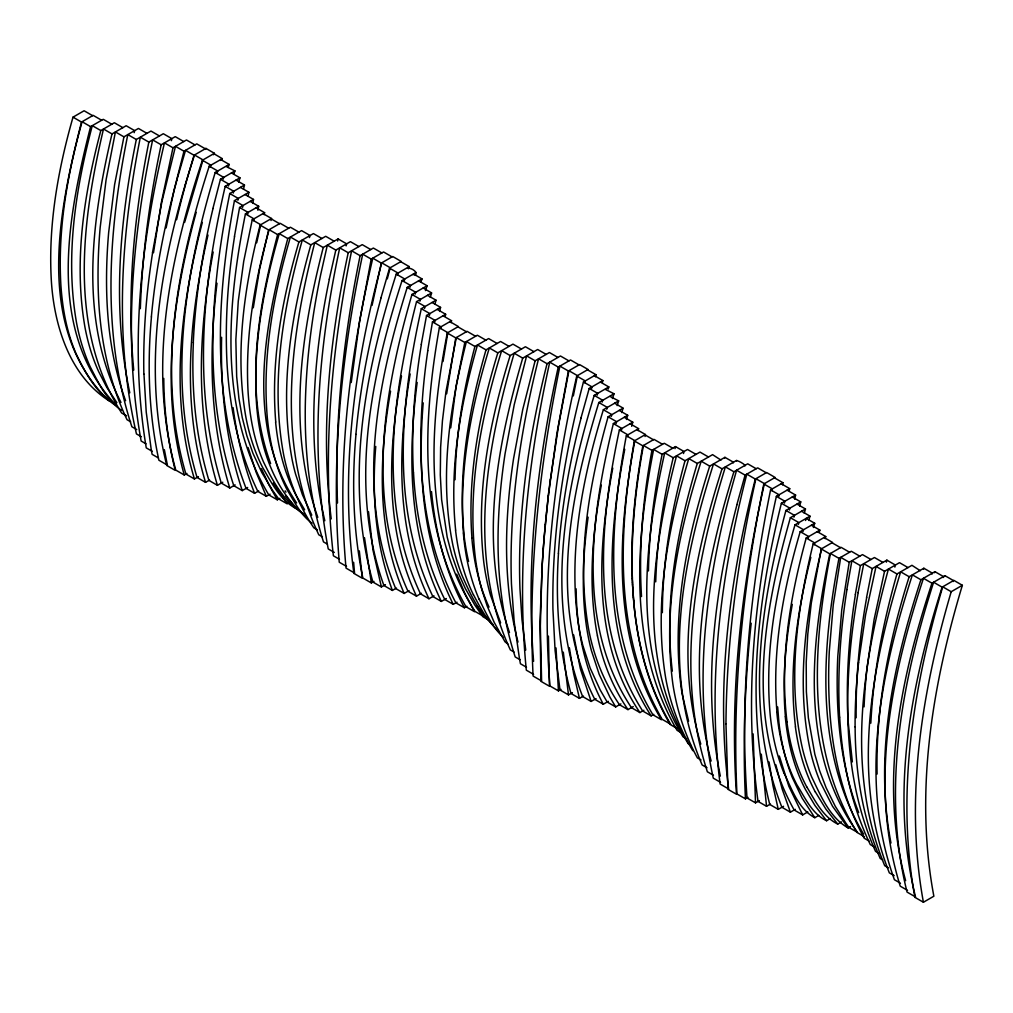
<?xml version="1.0" encoding="UTF-8"?>
<svg xmlns="http://www.w3.org/2000/svg" width="1013" height="1013" viewBox="0 0 1013 1013"><rect width="100%" height="100%" fill="white"/><g stroke="black" fill="none" stroke-linecap="round" stroke-linejoin="round"><path stroke-width="1.5" d="M548.426 636.113L549.451 686.244L540.955 681.344L539.98 622.526L542.082 568.458M662.363 612.662C662.527 561.253 671.429 510.197 685.016 460.738L699.996 452.089L708.492 457.002M455.052 479.757C455.825 434.691 463.41 389.954 474.92 346.459L488.608 338.557L497.104 343.47M221.606 337.304C220.403 389.017 225.912 441.339 242.272 490.596L247.666 487.481M648.459 570.939C649.13 531.736 654.157 492.685 662.122 454.331L675.506 446.594L684.016 451.507L683.509 453.533M655.715 581.842C657.006 539.992 663.452 498.421 673.214 457.737L687.523 449.481L696.02 454.381M140.338 308.686C142.225 253.554 149.721 198.713 161.156 144.783L175.249 136.654L183.758 141.554M193.369 342.508C191.305 388.891 195.42 435.856 208.919 480.403L217.428 485.316L222.771 482.226M541.866 572.434L540.347 626.047L541.6 680.964L533.104 676.064C527.963 572.13 539.055 467.892 559.898 366.111L568.394 371.011L579.563 364.579L588.059 369.479L576.752 376.013C553.541 477.351 541.297 582.057 549.945 685.966L558.442 690.879L561.012 689.384M870.825 723.155C873.421 672.594 883.045 622.577 896.948 573.966L911.941 565.305L920.273 570.724M541.676 572.497L543.069 552.503M541.904 568.521L543.361 548.502M558.48 553.389C555.403 600.329 558.48 647.978 570.965 693.462L579.461 698.375L583.45 696.07M542.968 552.528L543.968 540.473M375.76 446.442C371.695 494.851 375.342 544.614 392.398 590.427L396.476 588.072M543.259 548.514L544.285 536.447M543.905 540.473L545.349 524.341M151.456 316.828C147.138 364.642 148.645 413.215 158.889 460.219L167.386 465.119L164.359 449.671M355.981 434.374C351.676 482.264 353.056 530.875 362.857 578.03L371.353 582.944L373.974 581.424M544.234 536.434L548.299 495.851M450.734 427.866L456.078 386.168L464.815 342.483L477.364 335.227L485.86 340.14M545.349 524.303L546.526 512.16M546.577 512.097L548.767 491.761M751.19 623.21C744.922 681.508 742.605 740.275 745.454 798.852L748.012 797.37M351.232 382.534L359.463 322.007L371.201 259.1L383.56 251.971L392.056 256.871M858.568 662.654L865.621 614.536L876.042 566.406L884.539 571.307L899.506 562.671L908.003 567.584M867.065 667.554L874.118 619.45L884.539 571.307M216.997 283.247C208.754 351.384 209.45 421.927 229.774 488L235.143 484.898M446.644 393.816L455.761 337.886L467.082 331.352L475.578 336.265M548.4 495.75L550.287 479.453M548.894 491.647L556.846 433.944L568.394 371.011M253.288 307.8L259.505 269.547L268.61 229.989L280.183 223.303L288.68 228.216M153.495 252.718L161.346 202.587L172.97 147.784L186.481 139.984L194.977 144.897M417.166 382.42C407.669 455.622 408.404 533.737 441.351 601.418L446.34 598.544M550.439 479.314L558.568 425.384L568.913 370.72L577.423 375.62L573.32 395.931M588.11 517.187C583.057 553.301 581.183 590.186 586.476 626.389A338.709 195.547 -60 0 0 591.415 650.587L599.215 674.405L609.864 697.045L615.676 706.909L620.868 703.921M427.676 350.751L432.475 321.893L445.657 314.271L437.16 309.37M443.01 361.514L447.835 332.644L439.338 327.743C422.978 420.091 417.837 522.581 466.031 606.8L474.54 611.713L464.815 593.263L456.686 574.194M152.507 252.655L161.903 201.676L175.49 146.328L183.986 151.241L196.75 143.871L205.259 148.772M846.817 589.617L851.882 560.721L860.379 565.621L874.434 557.517L882.931 562.418M855.327 594.517L860.379 565.621M234.459 236.384L239.575 207.488L253.529 199.434L245.032 194.521M421.256 344.395L426.536 315.499L440.579 307.382L432.082 302.482M410.164 373.974C397.818 448.506 395.399 529.077 428.98 598.746L433.969 595.872M390.562 391.233C378.837 458.142 376.545 529.926 404.174 593.441L409.087 590.604M858.062 592.63L863.76 563.684L872.256 568.584L886.882 560.138L895.378 565.051L894.859 567.103M866.558 597.543L872.256 568.584M792.28 604.381C785.607 641.318 782.087 679.115 785.43 716.609M636.924 429.613L645.42 434.526L634.328 440.934C618.335 533.155 613.637 635.506 662.173 719.331L670.669 724.244C648.864 687.447 637.671 645.23 633.847 602.849M662.515 444.289L654.005 439.376L642.824 445.834C634.682 490.761 630.162 536.573 632.517 582.234M440.63 328.617L440.972 326.794L432.475 321.893M401.503 376.064C388.118 448.746 384.32 527.621 416.47 596.151L421.433 593.289M601.317 485.126C592.212 534.674 587.857 586.071 597.455 635.898M672.771 448.177L664.262 443.276L651.941 450.392C643.002 498.485 638.481 547.64 641.52 596.556M451.152 322.666L451.532 320.703L443.023 315.79M870.977 559.505L862.481 554.605L849.211 562.266L841.765 609.763L837.789 656.386A549.299 317.145 -60 0 0 838.46 718.116C840.904 750.304 846.906 782.416 858.657 812.565M166.094 227.938L174.249 189.406L183.986 151.241M240.41 187.38L248.907 192.293L234.446 200.637C216.719 295.327 211.008 396.893 246.07 488.405L254.567 493.306L258.67 490.938M242.601 207.361L242.943 205.538L234.446 200.637M252.756 203.398L253.529 199.434M247.716 214.212L248.084 212.401L239.575 207.488M612.776 468.082C597.632 548.919 591.389 641.191 639.912 712.557L643.863 710.278M257.884 210.248L258.682 206.272L250.173 201.372M626.313 435.742C609.104 527.887 602.52 631.39 652.967 714.823L661.464 719.736C611.029 636.303 617.601 532.8 634.822 440.642L626.313 435.742L638.595 428.638L630.099 423.738M171.387 140.668L171.817 138.629L163.321 133.729L148.835 142.086C133.906 216.959 126.549 293.897 133.729 370.1M372.062 305.394L381.293 263.089L392.702 256.504L401.199 261.417L389.536 268.154L381.002 297.759M434.666 322.223L435.033 320.399L426.536 315.499M859.784 556.15L851.287 551.249L838.954 558.366C821.619 649.282 814.338 751.469 863.646 834.168M624.742 449.329C607.825 537.245 600.43 637.152 651.156 715.874L653.765 714.368M645.028 436.502L645.42 434.526M774.439 477.832L782.935 482.732L770.589 489.861C750 590.997 739.617 694.791 747.024 797.953L755.521 802.853L759.383 800.625M778.706 496.611L779.086 494.775L770.589 489.861M381.863 252.946L373.354 248.046L360.109 255.694C343.546 336.936 334.353 420.015 337.506 502.992M449.899 321.64L458.395 326.553L447.265 332.973C429.563 424.802 421.851 529.293 475.046 611.421L483.543 616.322L476.781 605.407M755.305 479.06L746.809 474.147C720.965 574.865 706.935 680.318 720.104 784.037L728.613 788.95C715.431 685.219 729.461 579.778 755.305 479.06L766.613 472.527L775.11 477.44L763.815 483.961C743.023 585.767 731.943 690.005 736.945 793.951L745.454 798.852M771.931 490.723L772.311 488.874L763.815 483.961M159.446 135.957L150.95 131.057L136.312 139.503C119.407 222.505 111.974 309.32 129.778 392.803M445.251 316.259L445.657 314.271M782.517 484.784L782.935 482.732M789.292 490.672L789.709 488.633L781.213 483.733M235.978 180.111L244.488 185.024L229.761 193.521C210.311 289.3 202.891 391.474 233.775 485.683L242.272 490.596M237.878 200.257L238.258 198.434L229.761 193.521M329.263 279.221L335.822 250.084L350.409 241.664L358.906 246.564M248.058 196.307L248.907 192.293M256.669 242.803L260.721 224.721L252.224 219.821L243.702 261.417L238.27 301.178L235.852 339.76L236.662 376.532L238.941 398.527L242.284 417.711L246.893 435.881L252.997 453.431L261.81 472.489L272.801 490.723L278.765 498.978L287.261 503.879L273.345 482.91M258.682 206.272L245.425 213.92C226.861 306.331 218.441 410.62 268.8 494.914L277.309 499.814L279.879 498.333M253.541 220.644L253.934 218.833L245.425 213.92M264.165 214.667L264.596 212.679L256.099 207.766M370.733 249.553L362.236 244.639L348.219 252.731C329.491 339.861 320.209 430.082 331.213 518.884M579.031 364.883L570.522 359.97L558.239 367.073C536.915 463.41 525.709 562.721 533.585 661.337M789.709 488.633L776.376 496.345C754.292 596.1 743.783 699.742 758.041 801.41L766.537 806.31L770.424 804.069M784.467 503.094L784.872 501.245L776.376 496.345M794.661 499.168L795.585 495.066L787.076 490.153M624.274 417.28L632.77 422.193L619.374 429.93C599.81 522.062 589.439 627.693 642.66 710.961L651.156 715.874M627.465 436.654L627.87 434.843L619.374 429.93M824.063 537.523L832.559 542.424L821.252 548.957L811.286 603.077L807.792 634.138L806.209 662.426L806.373 691.702L808.361 717.837L814.845 754.292L819.58 770.602L826.089 787.696L835.256 806.272L845.982 823.328L848.945 827.444L857.454 832.357C799.472 752.127 810.476 645.23 829.761 553.858L841.081 547.324L849.578 552.237M146.961 133.361L138.452 128.448L123.915 136.844L114.583 184.733L108.682 232.306A538.46 310.877 -60 0 0 106.783 295.644C107.948 331.289 113.329 367.061 125.587 400.667M584.83 382.775L585.248 380.913L576.752 376.013M207.994 235.041C189.52 315.739 181.048 401.958 205.538 482.353L209.564 480.035M638.139 430.652L638.595 428.638M134.185 132.665L134.653 130.639L126.156 125.739L111.987 133.919C91.461 221.189 78.381 319.488 120.978 402.44M427.524 295.302L436.021 300.203L421.319 308.686C400.426 402.731 390.208 506.804 432.855 596.518L441.351 601.418M429.398 315.423L429.829 313.599L421.319 308.686M595.505 376.798L595.999 374.721L587.489 369.808M439.617 311.447L440.579 307.382M231.433 172.919L239.942 177.832L225.203 186.341C202.727 283.02 192.077 386.662 221.277 483.087L229.774 488M233.269 193.078L233.699 191.254L225.203 186.341M212.895 208.551L220.441 179.276L234.94 170.906L226.266 166.525M243.487 189.127L244.488 185.024M271.015 220.53L271.509 218.504L263.013 213.591M675.013 448.632L675.506 446.594M337.62 240.993L338.127 238.929L346.623 243.842L346.117 245.893M568.939 360.894L560.442 355.981L547.058 363.705C533.243 418.318 523.721 474.122 520.581 530.419A662.793 382.673 -60 0 0 519.973 589.009L521.986 619.627L525.722 650.055M795.585 495.066L781.39 503.258C757.142 601.102 744.821 705.491 769.753 804.449L778.263 809.362L783.556 806.31M789.431 510.008L789.887 508.171L781.39 503.258M184.607 222.429L203.005 159.889L194.496 154.989C162.207 254.136 141.073 362.35 166.752 465.486L175.262 470.387C167.639 440.364 163.979 409.366 163.777 378.406M817.238 531.635L825.747 536.548L813.186 543.791C796.725 610.662 786.962 681.686 802.714 749.645A342.964 198.016 -60 0 0 811.692 776.984C820.707 795.585 829.533 817.314 848.109 827.925L850.578 826.507M886.362 562.202L886.882 560.138M799.688 506.057L800.751 501.891L792.255 496.99M810.818 557.34C796.952 612.46 788.532 670.011 795.509 726.79M619.222 410.392L627.718 415.292L613.371 423.573C590.984 515.807 575.802 623.856 631.416 707.644L639.912 712.557M621.4 430.297L621.868 428.486L613.371 423.573M271.509 218.504L260.1 225.089C244.12 287.654 234.497 353.651 246.007 417.85A334.48 193.116 -60 0 0 262.62 467.449C271.459 482.619 280.019 500.169 296.151 508.577L285.615 495.762M387.283 278.879L390.246 267.736L381.736 262.836C354.778 363.54 339.748 469.424 353.892 573.396L362.388 578.296L359.311 550.895M581.019 417.863L589.199 388.46L602.874 380.559L594.378 375.646M736.869 504.677L745.087 475.135L757.686 467.867L766.195 472.767M202.309 222.455C180.795 305.597 169.209 395.26 194.42 478.959L198.434 476.642M595.999 374.721L583.463 381.952C566.634 445.948 555.39 511.616 553.174 577.815A671.771 387.852 -60 0 0 552.921 609.104L555.111 650.764L559.999 689.98L568.496 694.893L572.396 692.639M591.478 388.713L591.959 386.865L583.463 381.952M631.681 426.296L632.77 422.193M338.127 238.929L323.236 247.527C300.747 334.847 286.907 430.297 317.816 517.352M423.143 288.009L431.639 292.922L416.558 301.621C392.259 396.222 377.532 502.245 420.484 593.846L428.98 598.746M424.574 308.357L425.067 306.534L416.558 301.621M602.304 382.673L602.874 380.559M122.839 127.651L114.342 122.738L100.806 130.563C83.914 194.509 73.468 262.088 85.079 327.895A335.303 193.584 -60 0 0 98.704 371.695L106.796 387.371L116.9 402.705M434.881 304.356L436.021 300.203M176.857 179.959L185.531 150.355L194.027 155.255L205.918 148.392L214.414 153.305L214.06 154.331M185.366 184.86L194.027 155.255M228.444 186.012L228.951 184.176L220.441 179.276M196.167 212.35C172.982 297.214 159.788 388.878 184.277 474.996L186.949 473.464M238.751 182.049L239.942 177.832M811.375 525.215L819.872 530.116L806.209 538.004C789.836 597.569 779.529 660.109 787.012 721.876M814.199 544.728L814.705 542.917L806.209 538.004M298.911 232.129L290.414 227.216L277.638 234.598C258.112 308.408 243.487 389.79 270.623 463.574M800.751 501.891L785.936 510.451C759.978 606.243 744.213 712.329 781.897 807.26L790.393 812.173L795.281 809.349M793.926 517.174L794.445 515.351L785.936 510.451M111.772 124.219L103.275 119.319L90.588 126.638C67.985 215.604 45.382 329.744 115.14 404.124M557.922 357.437L549.426 352.524L535.117 360.78L522.759 409.442L513.591 458.484A551.642 318.487 -60 0 0 507.019 524.544C505.335 563.962 508.07 603.811 517.985 642.09M804.271 513.186L805.474 508.982L796.978 504.069M92.601 115.659L84.092 110.759L73.012 117.153C57.855 170.298 48.004 225.734 51.372 281.158C54.17 325.616 69.644 375.608 108.898 400.73C34.429 328.516 58.577 211.248 81.509 122.067L93.145 115.343L101.655 120.256M825.139 538.625L825.747 536.548M334.201 241.208L325.692 236.295L310.826 244.88C291.275 314.524 278.626 388.65 292.326 460.598A343.749 198.472 -60 0 0 295.581 474.122L302.469 494.838L311.789 515.136M509.07 346.37L500.574 341.47L485.999 349.878C468.791 409.746 457.686 472.615 464.131 535.003M614.638 403.212L623.134 408.125L608.117 416.799C588.553 485.923 575.827 559.467 588.958 630.985A341.761 197.32 -60 0 0 593.036 647.877C598.784 668.061 607.648 687.371 619.475 704.719L627.984 709.619L633.239 706.58M616.094 423.51L616.613 421.699L608.117 416.799M309.421 237.599L310.054 235.51L301.557 230.597L287.781 238.562C265.153 323.312 243.854 424.991 296.644 502.98M597.151 395.209L597.695 393.361L589.199 388.46M321.906 238.486L313.41 233.572L298.911 241.942C281.855 300.127 270.686 361.122 275.751 421.927M626.465 419.483L627.718 415.292M805.563 520.492L806.221 518.39L814.731 523.278L800.219 531.648C783.112 589.845 771.881 650.878 776.92 711.708M808.184 538.359L808.716 536.561L800.219 531.648M962.35 585.286L951.207 591.719C921.767 691.74 904.33 798.586 923.413 902.241L933.859 896.214C914.27 792.419 932.302 685.282 962.35 585.286L953.853 580.373L942.103 587.16C910.421 686.232 889.984 794.141 915.537 896.974L907.04 892.06C881.475 789.228 901.925 681.318 933.606 582.247L942.103 587.16M805.474 508.982L790.368 517.706C763.815 611.485 743.973 720.42 794.167 809.995L802.663 814.895L807.792 811.945M798.32 524.43L798.877 522.619L790.368 517.706M418.369 281.462L418.572 280.867L427.093 285.729L411.962 294.466C384.421 389.688 365.452 497.434 407.973 591.25L416.47 596.151M419.901 301.203L420.458 299.379L411.962 294.466M608.18 389.081L608.826 386.941L600.316 382.028M397.463 274.916L398.033 273.054L389.536 268.154M801.536 511.261L810.045 516.161L795.028 524.835C776.376 586.831 764.005 652.119 770.412 717.039A331.682 191.495 -60 0 0 783.872 772.868M802.967 531.546L803.524 529.736L795.028 524.835M808.716 520.454L810.02 516.25M430.259 297.366L431.576 293.137M546.172 354.398L537.675 349.498L522.708 358.133C496.851 446.125 478.643 543.386 509.488 632.517M720.914 460.067L712.582 454.647L697.273 463.473C677.153 530.381 663.857 601.114 672.315 671.087M819.226 532.218L819.872 530.116M220.34 160.459L220.669 159.51L229.166 164.423L215.212 172.476C185.759 270.332 167.221 377.393 197.041 477.452L205.538 482.353M223.139 179.225L223.708 177.389L215.212 172.476M408.543 268.774L409.227 266.596L400.717 261.696M521.454 349.042L512.945 344.129L497.826 352.866C479.542 412.57 467.31 475.287 471.944 537.954M813.401 527.507L814.731 523.303M610.016 396.438L618.677 400.882L603.368 409.721C582.45 477.845 568.356 550.135 577.98 621.476A338.709 195.547 -60 0 0 582.906 645.686L590.123 667.985L600.139 689.866L607.167 702.009L615.676 706.909M611.295 416.444L611.865 414.634L603.368 409.721M234.092 173.565L234.94 170.906M533.927 351.663L525.418 346.75L510.159 355.563C489.545 422.003 475.629 492.356 483.758 562.076A336.62 194.357 -60 0 0 490.431 594.96L500.612 622.792M608.826 386.941L594.226 395.374C564.874 491.698 544.69 599.633 582.64 696.539L591.136 701.439L596.024 698.628M602.14 402.11L602.722 400.274L594.226 395.374M932.049 574.042L932.353 573.155L923.856 568.242L909.155 576.726C889.072 640.431 875.561 707.011 877.093 774.059M621.703 412.582L623.058 408.353M756.205 468.728L747.695 463.815L733.906 471.779C705.086 564.38 685.801 665.364 711.139 761.029M612.46 398.527L614.017 393.766L605.343 389.372M614.017 393.766L598.835 402.516C569.876 497.168 547.451 606.736 594.796 699.337L603.292 704.238L608.344 701.325M606.749 409.252L607.331 407.429L598.835 402.516M409.227 266.596L396.248 274.092C364.832 372.48 344.154 480.453 372.898 582.044L381.394 586.958L385.409 584.64M404.149 280.842L404.757 278.993L396.248 274.092M413.203 274.814L413.519 273.941L421.99 278.904L407.226 287.388C377.165 383.433 355.436 492.115 395.678 588.528L404.174 593.441M415.127 294.125L415.723 292.288L407.226 287.388M733.184 462.941L733.437 462.232L724.928 457.332L709.708 466.119C686.852 537.624 671.087 613.815 681.369 689.03A344.015 198.624 -60 0 0 682.243 694.348L688.587 721.193M617.12 405.593L618.677 400.882M736.502 461.016C736.413 459.433 745.986 464.752 744.998 465.929M425.447 290.617L427.093 285.729M213.477 154.748L213.844 153.685L222.328 158.661L209.248 166.107C177.427 264.355 156.053 372.607 185.923 474.059L194.42 478.959M217.137 172.856L217.744 171.007L209.248 166.107M736.717 460.333L722.016 468.829C694.032 556.644 673.493 653.499 700.806 744.074M415.115 275.435C419.091 271.117 408.378 266.875 407.327 268.394M944.66 576.612L944.964 575.688L953.474 580.588L953.157 581.513M416.128 272.434L402.072 280.538C370.619 377.659 348.371 486.354 383.902 585.514L392.398 590.427M409.961 287.287L410.569 285.451L402.072 280.538M943.09 577.549L943.445 576.574L934.936 571.661L920.906 579.765C893.339 663.882 873.978 754.71 890.971 843.031M228.115 167.5L229.166 164.423M944.964 575.688L931.96 583.197C900.633 677.963 878.815 782.125 905.622 880.652M205.918 148.392L205.588 149.367M214.414 153.305L202.385 160.257C169.551 258.923 147.252 367.58 175.781 470.095L184.277 474.996M210.248 167.006L210.881 165.157L202.385 160.257M724.688 458.041L724.928 457.332M420.977 281.855L421.99 278.904M923.539 569.141L923.856 568.242M934.568 572.712L934.936 571.661M222.328 158.661L221.974 159.661M252.224 219.821L264.596 212.679M439.338 327.743L451.532 320.703M234.585 236.346A582.994 336.595 -60 0 0 227.064 364.072C229.66 407.872 238.637 451.76 257.846 491.419L266.343 496.332L270.078 494.179M413.494 472.362C415.824 516.149 425.105 560.037 444.758 599.455L453.254 604.368L457.015 602.203M427.803 350.713A575.055 332.011 -60 0 0 422.117 477.528C425.473 520.885 435.413 564.241 455.888 602.849L464.397 607.749L466.917 606.293M783.91 772.83C791.837 788.937 798.168 808.893 814.807 817.706L818.821 815.389M776.768 711.81A324.996 187.646 -60 0 0 796.914 784.796C805.145 797.851 811.983 813.781 826.583 820.733L830.305 818.58M806.855 787.012C815.161 800.663 822.86 816.719 837.751 824.088L841.512 821.923M951.207 591.719L942.698 586.806C913.27 686.827 895.821 793.686 914.904 897.341L923.413 902.241M381.293 263.089L372.797 258.188C349.054 359.4 336.506 464.233 346.028 568.116L354.537 573.016L353.626 562.304M371.201 259.1L362.705 254.187C341.47 355.183 330.782 459.104 339.241 562.215L346.535 566.419M558.239 367.073L549.73 362.16C527.431 462.954 516.161 567.103 526.317 670.163L533.598 674.367M745.087 475.135L736.578 470.235L728.372 499.764A624.932 360.805 -60 0 0 704.795 635.632C701.173 683.218 702.933 731.462 713.291 778.161L720.572 782.365M931.96 583.197L923.451 578.296C891.085 676.304 868.648 784.999 900.253 886.172L907.534 890.376M172.97 147.784L164.461 142.884C140.946 242.297 129.297 346.459 146.252 447.873L152.33 451.38M360.109 255.694L351.612 250.781C331.251 350.84 321.843 454.001 333.391 555.782L339.469 559.277M547.058 363.705L538.561 358.792C524.747 413.405 515.212 469.222 512.084 525.506A662.793 382.673 -60 0 0 511.464 584.096L514.186 621.754L519.378 658.07L520.429 663.743L526.507 667.25M733.906 471.779L725.409 466.866C695.083 564.38 675.013 672.113 707.365 771.767L713.443 775.274M920.906 579.765L912.409 574.852C880.892 671.91 858.442 780.694 894.416 879.727L900.481 883.235M161.156 144.783L152.659 139.883C131.981 238.511 123.105 341.254 141.136 441.01L145.999 443.821M348.219 252.731L339.722 247.83C318.589 346.332 309.282 449.303 328.237 548.932L334.315 552.44M535.117 360.78L526.621 355.88L514.262 404.542L505.094 453.583A551.642 318.487 -60 0 0 498.51 519.644C496.471 565.887 500.802 612.789 515.199 656.943L520.062 659.742M909.155 576.726L900.658 571.826C871.307 668.099 851.072 776.072 889.325 872.851L894.175 875.65M722.016 468.829L713.519 463.916C683.104 559.771 660.438 668.922 702.148 764.967L707.011 767.765M148.835 142.086L140.338 137.186C121.079 234.535 113.785 336.481 136.451 433.906L141.314 436.704M335.822 250.084L327.326 245.171L320.754 274.308A619.665 357.766 -60 0 0 305.293 406.01C304.622 451.849 309.56 498.067 323.476 541.866L327.123 543.981M896.948 573.966L888.439 569.053C862.202 664.693 845.842 771.096 884.704 865.697L888.338 867.799M522.708 358.133L514.199 353.22C486.354 448.29 466.626 556.441 510.362 649.915L514.009 652.03M709.708 466.119L701.211 461.206C678.355 532.724 662.591 608.902 672.873 684.117A344.015 198.624 -60 0 0 673.746 689.435C677.912 713.317 685.776 736.59 697.387 757.889L701.034 759.991M136.312 139.503L127.815 134.59C108.416 230.369 101.034 332.517 131.867 426.739L136.73 429.537M323.236 247.527L314.739 242.626C290.452 337.19 275.701 443.251 318.778 534.775L322.413 536.877M510.159 355.563L501.663 350.65C481.048 417.09 467.132 487.443 475.262 557.175A336.62 194.357 -60 0 0 481.935 590.06L487.177 605.951L494.116 622.197L504.968 641.761L508.083 644.23M697.273 463.473L688.777 458.572C667.618 529.394 653.461 604.824 665.782 678.596A344.572 198.941 -60 0 0 667.542 687.232C672.518 709.556 680.951 731.145 692.829 750.709M271.028 218.783L279.525 223.683M457.901 326.832L466.398 331.745M644.876 434.83L653.372 439.743M831.99 542.753L840.486 547.666M685.016 460.738L676.519 455.825C652.461 548.818 635.607 656.956 688.131 743.605L690.562 745.011M123.915 136.844L115.419 131.931L106.086 179.82L100.173 227.406A538.46 310.877 -60 0 0 98.274 290.731C99.616 334.986 107.922 379.533 127.03 419.711L130.677 421.813M310.826 244.88L302.317 239.98C282.779 309.623 270.129 383.75 283.83 455.698A343.749 198.472 -60 0 0 287.084 469.222C292.782 490.013 301.76 509.932 313.827 527.811L317.474 529.913M497.826 352.866L489.33 347.953C471.045 407.669 458.813 470.374 463.448 533.041M673.214 457.737L664.718 452.824C643.774 545.513 631.846 651.422 682.99 736.755L686.637 738.87M111.987 133.919L103.491 129.006C81.724 221.442 68.023 328.516 121.636 413L126.498 415.811M298.911 241.942L290.414 237.042C273.345 295.214 262.177 356.221 267.255 417.014A325.629 188 -60 0 0 287.274 490.089C294.454 501.701 300.76 515.212 312.067 523.215M485.999 349.878L477.49 344.977C460.295 404.833 449.177 467.702 455.635 530.09M662.122 454.331L653.626 449.417C635.48 541.917 627.819 645.699 677.089 730.348L680.736 732.45M849.211 562.266L840.714 557.353L833.256 604.85L829.292 651.486A549.299 317.145 -60 0 0 829.951 713.215C833.104 756.559 843.348 799.903 864.241 838.245L869.103 841.056M474.92 346.459L466.423 341.546C449.443 407.606 439.085 477.63 452.9 545.247A339.773 196.167 -60 0 0 462.346 576.182C470.146 593.517 478.503 612.523 493.318 624.704M100.806 130.563L92.297 125.65C75.405 189.596 64.971 257.175 76.57 322.982A335.303 193.584 -60 0 0 90.195 366.795C98.426 382.433 106.264 400.566 121.547 410.252M287.781 238.562L279.271 233.648C263.722 286.932 253.491 342.495 256.188 398.185C258.277 441.465 271.725 488.38 306.002 516.909M651.941 450.392L643.445 445.479C635.278 489.266 630.858 533.876 632.365 578.436M838.954 558.366L830.457 553.465C812.882 645.509 805.639 749.493 857.163 832.521L864.444 836.725M464.815 342.483L456.306 337.57L445.935 391.778L442.428 420.901L440.617 447.353L440.3 474.996L441.617 499.65L447.151 536.903L451.861 555.048L457.42 570.965L465.41 588.667L474.882 605.166L482.897 616.702L488.962 620.209M90.588 126.638L82.091 121.725C67.175 174.818 57.576 230.128 60.907 285.425C62.515 308.838 66.731 332.353 76.19 353.942C85.295 372.911 96.438 392.968 114.482 404.516M277.638 234.598L269.129 229.685C254.314 282.754 244.817 338.013 248.172 393.259C249.793 416.66 254.022 440.174 263.431 461.776C272.94 481.504 284.412 502.765 303.976 513.87M813.186 543.791L821.682 548.704C805.234 615.575 795.458 686.586 811.21 754.546A342.964 198.016 -60 0 0 820.201 781.897L832.547 806.272L848.109 827.925M447.265 332.973L455.761 337.886M634.328 440.934L642.824 445.834M73.012 117.153L81.509 122.067M260.1 225.089L268.61 229.989M821.252 548.957L829.761 553.858M677.482 728.714L670.201 724.51C648.231 687.042 637.329 644.053 633.669 601.026M875.143 847.375L870.294 844.576C851.237 804.841 842.094 760.953 839.676 717.128M497.991 630.428C487.063 621.07 480.2 607.344 473.451 594.707M879.157 853.465L875.523 851.363C857.429 810.666 849.363 766.107 847.957 721.763A579.398 334.518 -60 0 1 858.188 592.592M503.233 637.215C492.191 627.224 485.696 612.561 479.2 599.215M882.64 859.872L880.208 858.48C862.405 817.086 855.301 771.779 855.124 726.916M158.167 457.825L152.102 454.318L151.089 448.607L146.227 412.05L143.96 374.101M837.751 824.088L825.886 809.108L815.364 791.913M826.583 820.733L815.009 805.576L805.512 789.596A324.996 187.646 -60 0 1 785.278 716.723M814.807 817.706L802.055 797.978L792.407 777.743A331.682 191.495 -60 0 1 778.858 721.978L777.667 706.947M627.984 709.619C616.157 692.284 607.281 672.974 601.545 652.79A341.761 197.32 -60 0 1 597.455 635.898M285.109 490.862L285.983 492.166M304.634 509.792L295.859 494.888A325.629 188 -60 0 1 275.599 422.028M277.309 499.814L269.091 485.164L261.405 468.664M802.663 814.895L788.836 786.253L779.339 756.015M603.292 704.238C584.412 668.922 576.41 628.63 576.131 588.806M464.397 607.749C445.441 571.851 435.261 531.838 431.5 491.558M453.254 604.368C433.615 564.95 424.32 521.062 421.99 477.262M266.343 496.332L256.2 472.463L248.096 447.556M489.026 607.091L487.696 604.115A327.743 189.228 -60 0 1 471.855 538.017M790.393 812.173L782.137 788.937L775.806 764.752M591.136 701.439L580.335 668.618L573.624 634.847M254.567 493.306C243.943 465.777 236.928 436.907 233.091 407.657M217.428 485.316C203.917 440.769 199.814 393.791 201.866 347.421A589.667 340.444 -60 0 1 213.186 252.022M381.394 586.958L373.025 550.388L368.491 511.616M579.461 698.375L573.573 673.278L569.382 647.776M778.263 809.362L772.97 785.67L769.044 761.953M324.818 520.72C316.271 484.796 313.245 447.746 313.865 410.873A619.665 357.766 -60 0 1 329.352 279.195M371.353 582.944L364.477 537.637M720.332 776.11C711.278 731.576 709.784 685.738 713.367 640.507A624.932 360.805 -60 0 1 736.97 504.651M568.496 694.893L563.304 652.131M852.338 761.915L848.185 722.028M766.537 806.31L761.307 754.179M633.885 602.76L633.366 597.341M633.72 600.924L633.214 595.479M558.442 690.879L556.023 647.94M633.416 597.227L632.707 588.021M755.521 802.853L753.128 733.893M632.948 591.769L633.277 595.378M633.024 591.643L632.492 584.26M632.796 587.895L632.403 582.374M632.606 584.121L632.239 578.588M864.064 706.859A536.51 309.75 -60 0 1 867.09 667.554M855.099 726.929A536.51 309.75 -60 0 1 858.593 662.641M856.162 717.774A579.398 334.518 -60 0 1 866.685 597.505M848.096 722.092A586.388 338.557 -60 0 1 855.441 594.479M839.587 717.179A586.388 338.557 -60 0 1 846.944 589.566M815.313 791.976A329.921 190.482 -60 0 1 795.395 726.878M806.817 787.063A329.921 190.482 -60 0 1 786.886 721.978M558.391 553.44A585.425 338 -60 0 1 581.133 417.837M479.124 599.278A327.743 189.228 -60 0 1 463.359 533.104M468.563 561.443A329.972 190.507 -60 0 1 464.03 535.079M473.4 594.77A329.972 190.507 -60 0 1 455.533 530.166M421.889 477.326A570.104 329.149 -60 0 1 423.206 402.87M413.393 472.425A570.104 329.149 -60 0 1 421.395 344.357M355.905 434.412A622.666 359.501 -60 0 1 381.091 297.746M193.28 342.559A589.667 340.444 -60 0 1 213.009 208.526M176.579 219.72A608.952 351.574 -60 0 1 185.468 184.847M151.368 316.866A608.952 351.574 -60 0 1 176.958 179.947M143.859 374.164A652.055 376.469 -60 0 1 152.608 252.617M725.966 723.776L727.967 789.317L736.464 794.23C729.398 690.03 741.592 585.286 764.397 483.619L755.901 478.718C737.819 559.113 726.536 641.28 725.966 723.776"/></g></svg>
